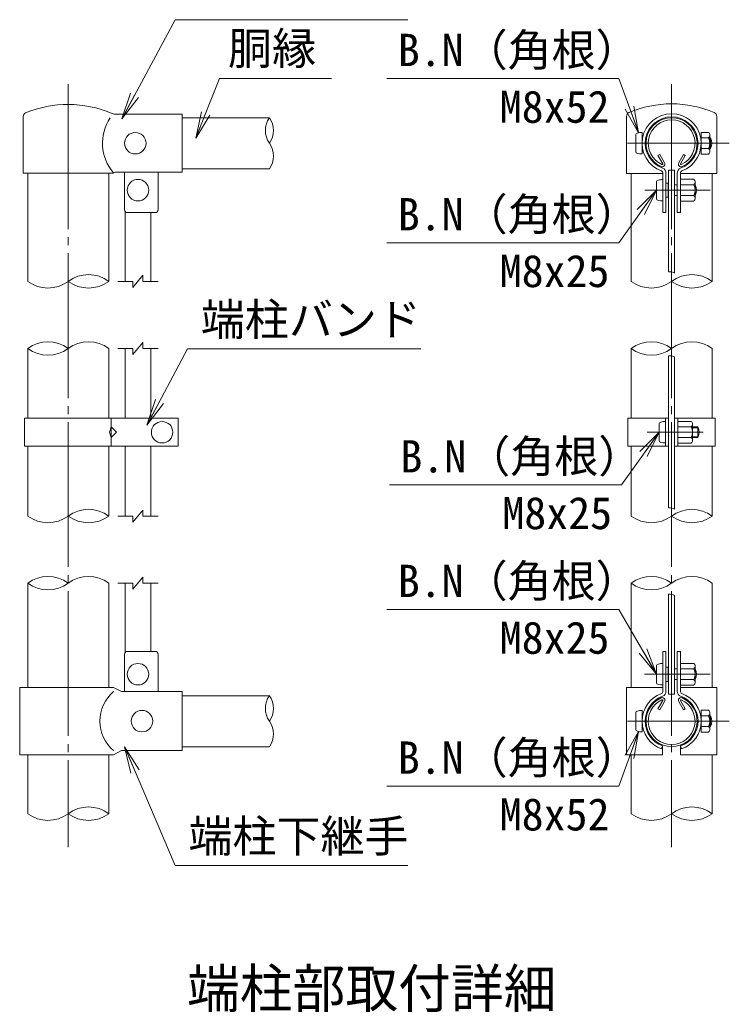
# Model space of a CAD drawing. Units: millimetres, scale not verified. Extents: x -10500 to 10500, y -7425 to 7425.
# Drawn here: x 2437 to 5082, y 412 to 4112 of the extents above; entities that cross this region are included whole.
import ezdxf
from ezdxf.enums import TextEntityAlignment as Align

# ---------------------------------------------------------------- set-up
doc = ezdxf.new("R2010")
doc.units = ezdxf.units.MM
doc.header["$LTSCALE"] = 30
doc.linetypes.add('LONG_CHAIN', pattern=[21, 18, -1, 1, -1])
for name, color, linetype, lineweight in [('0-1_D-TTL-TXT', 7, 'Continuous', 9), ('0-2_D-STR-TXT', 7, 'Continuous', 9), ('0-4_D-STR1', 1, 'Continuous', 9), ('0-7_D-BMK', 2, 'LONG_CHAIN', 9), ('0-8_D-STR-DIM', 7, 'Continuous', 9), ('0-9_0', 7, 'Continuous', 9), ('0-A_D-STR3', 3, 'Continuous', 9)]:
    doc.layers.add(name, color=color, linetype=linetype, lineweight=lineweight)
doc.styles.add('ＭＳ ゴシック', font='')
doc.styles.get('ＭＳ ゴシック').set_extended_font_data('MS Gothic')

# ---------------------------------------------------------------- blocks, each defined once
blk = doc.blocks.new('_Open')
at = {"layer": '0-9_0'}
blk.add_line((-30, 5), (0, 0), dxfattribs=at)
blk.add_lwpolyline([(-30, -5), (0, 0), (-30, 0)], dxfattribs=at)

msp = doc.modelspace()

# ---------------------------------------------------------------- linework, layer by layer
at = {"layer": '0-2_D-STR-TXT'}
for points in [[(3884.11, 4111.5), (3015.96, 4111.5), (2818.33, 3743.85)], [(3599.02, 3893.18), (3181.46, 3893.18), (3093.59, 3671.67)], [(3805.65, 3893.18), (4670.82, 3893.18), (4743.58, 3692.12)], [(3805.65, 3280.63), (4670.82, 3280.63), (4809.75, 3474.84)], [(3932.53, 2885.29), (3062.14, 2885.29), (2911.85, 2601.79)], [(3815.4, 2378.1), (4680.57, 2378.1), (4819.5, 2572.31)], [(3805.65, 1913.43), (4670.82, 1913.43), (4809.91, 1673.45)], [(3805.65, 1254.7), (4670.82, 1254.7), (4743.58, 1455.75)], [(3884.11, 958.95), (3015.96, 958.95), (2828.2, 1399.38)]]:
    msp.add_lwpolyline(points, dxfattribs=at)
at = {"layer": '0-4_D-STR1'}
for p, q in [((3042.41, 3746.47), (3367.5, 3746.47)), ((4816.5, 3605.21), (4823.45, 3609.22)), ((4834.05, 3574.81), (4816.5, 3605.21)), ((4840.99, 3578.82), (4823.45, 3609.22)), ((4893.84, 3578.82), (4911.38, 3609.22)), ((4900.78, 3574.81), (4918.33, 3605.21)), ((4918.33, 3605.21), (4911.38, 3609.22)), ((3042.41, 3555.97), (3367.5, 3555.97)), ((2466.16, 3540.47), (2466.16, 3136.47)), ((2768.66, 3540.47), (2768.66, 3136.47)), ((4716.16, 3538.97), (4716.16, 3136.47)), ((5018.66, 3538.97), (5018.66, 3136.47)), ((2466.16, 2886.47), (2466.16, 2626.43)), ((2768.66, 2886.47), (2768.66, 2626.43)), ((4716.16, 2886.47), (4716.16, 2626.43)), ((5018.66, 2886.47), (5018.66, 2626.43)), ((2466.16, 2521.44), (2466.16, 2261.47)), ((2768.66, 2521.44), (2768.66, 2261.47)), ((4716.16, 2521.44), (4716.16, 2261.47)), ((5018.66, 2521.44), (5018.66, 2261.47)), ((2466.16, 2011.47), (2466.16, 1621.72)), ((2768.66, 2011.47), (2768.66, 1621.72)), ((4716.16, 2011.47), (4716.16, 1621.72)), ((5018.66, 2011.47), (5018.66, 1621.72)), ((3042.41, 1591.72), (3367.5, 1591.72)), ((4834.05, 1573.38), (4816.5, 1542.98)), ((4840.99, 1569.36), (4823.45, 1538.97)), ((4893.84, 1569.36), (4911.38, 1538.97)), ((4900.78, 1573.38), (4918.33, 1542.98)), ((4816.5, 1542.98), (4823.45, 1538.97)), ((4918.33, 1542.98), (4911.38, 1538.97)), ((2466.16, 1371.72), (2466.16, 1151.72)), ((2768.66, 1371.72), (2768.66, 1151.72)), ((3042.41, 1401.22), (3367.5, 1401.22)), ((4716.16, 1371.72), (4716.16, 1151.72)), ((5018.66, 1371.72), (5018.66, 1151.72))]:
    msp.add_line(p, q, dxfattribs=at)
for centre, radius, start, end in [((4867.41, 3651.47), 95.25, 294.32478, 245.67522), ((4867.41, 3651.47), 87.23, 294.32478, 245.67522), ((4832.31, 3573.81), 10.03, 245.67522, 30), ((4832.31, 3573.81), 2, 245.67522, 30), ((4902.52, 3573.81), 10.03, 150, 294.32478), ((4902.52, 3573.81), 2, 150, 294.32478), ((4867.41, 1496.72), 95.25, 114.32478, 65.67522), ((4867.41, 1496.72), 87.23, 114.32478, 65.67522), ((4832.31, 1574.38), 10.03, 330, 114.32478), ((4832.31, 1574.38), 2, 330, 114.32478), ((4902.52, 1574.38), 10.03, 65.67522, 210), ((4902.52, 1574.38), 2, 65.67522, 210)]:
    msp.add_arc(centre, radius, start, end, dxfattribs=at)
at = {"layer": '0-7_D-BMK'}
for p, q in [((2617.41, 3871.47), (2617.41, 1026.47)), ((4867.41, 3871.47), (4867.41, 1026.47)), ((4702.27, 3651.47), (5081.95, 3651.47)), ((4767.27, 3476.47), (5011.66, 3476.47)), ((4775.77, 2573.94), (4985.16, 2573.94)), ((4848.16, 2573.94), (4944.66, 2573.94)), ((4766.22, 1671.72), (5010.61, 1671.72)), ((4702.27, 1496.72), (5081.95, 1496.72))]:
    msp.add_line(p, q, dxfattribs=at)
at = {"layer": '0-8_D-STR-DIM'}
for p, q in [((2858.66, 3113.97), (2896.16, 3158.97)), ((2896.16, 3136.47), (2896.16, 3158.97)), ((2802.41, 3136.47), (2858.66, 3136.47)), ((2858.66, 3113.97), (2858.66, 3136.47)), ((2896.16, 3136.47), (2952.41, 3136.47)), ((2802.41, 2886.47), (2858.66, 2886.47)), ((2858.66, 2863.97), (2896.16, 2908.97)), ((2858.66, 2863.97), (2858.66, 2886.47)), ((2896.16, 2886.47), (2896.16, 2908.97)), ((2896.16, 2886.47), (2952.41, 2886.47)), ((2802.41, 2261.47), (2858.66, 2261.47)), ((2858.66, 2238.97), (2896.16, 2283.97)), ((2858.66, 2238.97), (2858.66, 2261.47)), ((2896.16, 2261.47), (2896.16, 2283.97)), ((2896.16, 2261.47), (2952.41, 2261.47)), ((2802.41, 2011.47), (2858.66, 2011.47)), ((2858.66, 1988.97), (2896.16, 2033.97)), ((2858.66, 1988.97), (2858.66, 2011.47)), ((2896.16, 2011.47), (2896.16, 2033.97)), ((2896.16, 2011.47), (2952.41, 2011.47))]:
    msp.add_line(p, q, dxfattribs=at)
for centre, radius, start, end in [((3435.6, 3698.84), 83.1, 145.03504, 214.96496), ((3299.39, 3698.84), 83.1, 325.03504, 34.96496), ((3299.4, 3603.59), 83.1, 325.03422, 34.96578), ((2693.04, 3034.59), 126.88, 53.41445, 126.58555), ((4860.02, 3134.07), 38.4, 60.95271, 95.76063), ((4943.04, 3034.59), 126.88, 53.41445, 126.58555), ((2541.79, 3238.35), 126.88, 233.41445, 306.58555), ((2693.04, 3238.35), 126.88, 233.41445, 306.58555), ((4791.79, 3238.35), 126.88, 233.41445, 306.58555), ((4943.04, 3238.35), 126.88, 233.41445, 306.58555), ((2541.79, 2784.59), 126.88, 53.41445, 126.58555), ((2541.79, 2988.35), 126.88, 233.41445, 306.58555), ((2693.04, 2784.59), 126.88, 53.41445, 126.58555), ((4791.79, 2784.59), 126.88, 53.41445, 126.58555), ((4791.79, 2988.35), 126.88, 233.41445, 306.58555), ((4943.04, 2784.59), 126.88, 53.41445, 126.58555), ((4860.02, 2820.9), 38.4, 60.95271, 95.76063), ((2541.79, 2363.35), 126.88, 233.41445, 306.58555), ((2693.04, 2159.59), 126.88, 53.41445, 126.58555), ((2693.04, 2363.35), 126.88, 233.41445, 306.58555), ((4791.79, 2363.35), 126.88, 233.41445, 306.58555), ((4860.02, 2253.57), 38.4, 60.95271, 95.76063), ((4943.04, 2159.59), 126.88, 53.41445, 126.58555), ((4943.04, 2363.35), 126.88, 233.41445, 306.58555), ((2541.79, 1909.59), 126.88, 53.41445, 126.58555), ((2693.04, 1909.59), 126.88, 53.41445, 126.58555), ((4791.79, 1909.59), 126.88, 53.41445, 126.58555), ((4943.04, 1909.59), 126.88, 53.41445, 126.58555), ((2541.79, 2113.35), 126.88, 233.41445, 306.58555), ((4791.79, 2113.35), 126.88, 233.41445, 306.58555), ((4860.02, 1931.75), 38.4, 60.95271, 95.76063), ((3435.6, 1544.09), 83.1, 145.03504, 214.96496), ((3299.39, 1544.09), 83.1, 325.03504, 34.96496), ((3299.4, 1448.84), 83.1, 325.03422, 34.96578), ((2541.79, 1253.6), 126.88, 233.41445, 306.58555), ((2693.04, 1049.84), 126.88, 53.41445, 126.58555), ((2693.04, 1253.6), 126.88, 233.41445, 306.58555), ((4791.79, 1253.6), 126.88, 233.41445, 306.58555), ((4943.04, 1049.84), 126.88, 53.41445, 126.58555), ((4943.04, 1253.6), 126.88, 233.41445, 306.58555)]:
    msp.add_arc(centre, radius, start, end, dxfattribs=at)
at = {"layer": '0-A_D-STR3'}
for p, q in [((2449.91, 3540.47), (2449.91, 3750.86)), ((2792.3, 3759.97), (3042.41, 3759.97)), ((3042.41, 3542.97), (3042.41, 3759.97)), ((5035.66, 3751.5), (5035.66, 3538.97)), ((4733.41, 3683.97), (4733.41, 3618.97)), ((4757.41, 3691.47), (4757.41, 3611.47)), ((4759.25, 3671.47), (4757.41, 3671.47)), ((4977.41, 3671.47), (4975.58, 3671.47)), ((5004.91, 3691.97), (4977.41, 3691.97)), ((4977.41, 3691.97), (4977.41, 3610.97)), ((5004.91, 3671.72), (4977.41, 3671.72)), ((5009.91, 3682.64), (5009.91, 3620.91)), ((5009.91, 3671.47), (5012.41, 3671.47)), ((5009.91, 3671.47), (5012.41, 3671.47)), ((5009.91, 3668.08), (5014.03, 3668.08)), ((5012.41, 3671.47), (5012.41, 3631.47)), ((4759.25, 3631.47), (4757.41, 3631.47)), ((4977.41, 3631.47), (4975.58, 3631.47)), ((5004.91, 3631.22), (4977.41, 3631.22)), ((5009.91, 3634.85), (5014.03, 3634.85)), ((5009.91, 3631.47), (5012.41, 3631.47)), ((5009.91, 3631.47), (5012.41, 3631.47)), ((5004.91, 3610.97), (4977.41, 3610.97)), ((2449.91, 3540.47), (2784.91, 3540.47)), ((2784.91, 3540.47), (2792.41, 3542.97)), ((2792.41, 3542.97), (3042.41, 3542.97)), ((2827.41, 3402.97), (2827.41, 3542.97)), ((2952.41, 3402.97), (2952.41, 3542.97)), ((4834.91, 3392.97), (4834.91, 3539.32)), ((4846.41, 3392.97), (4846.41, 3539.32)), ((4856.16, 3551.47), (4856.16, 3172.03)), ((4856.16, 3551.47), (4878.66, 3551.47)), ((4878.66, 3551.47), (4878.66, 3167.39)), ((4888.41, 3392.97), (4888.41, 3539.32)), ((4899.91, 3392.97), (4899.91, 3539.32)), ((4899.91, 3538.97), (5035.66, 3538.97)), ((4949.91, 3516.97), (4899.91, 3516.97)), ((4810.91, 3443.66), (4810.91, 3508.66)), ((4854.91, 3503.06), (4846.41, 3503.06)), ((4854.91, 3503.06), (4854.91, 3449.88)), ((4854.91, 3496.47), (4856.16, 3496.47)), ((4878.66, 3496.47), (4888.41, 3496.47)), ((4949.91, 3496.72), (4899.91, 3496.72)), ((4954.91, 3507.64), (4954.91, 3445.91)), ((4954.91, 3496.47), (4954.91, 3456.47)), ((4954.91, 3493.08), (4956.53, 3493.08)), ((4854.91, 3449.88), (4846.41, 3449.88)), ((4854.91, 3456.47), (4856.16, 3456.47)), ((4878.66, 3456.47), (4888.41, 3456.47)), ((4949.91, 3456.22), (4899.91, 3456.22)), ((4954.91, 3459.85), (4956.53, 3459.85)), ((4949.91, 3435.97), (4899.91, 3435.97)), ((2829.91, 3396.36), (2829.91, 3136.47)), ((2837.41, 3392.97), (2942.41, 3392.97)), ((2924.91, 3392.97), (2924.91, 3136.47)), ((4834.91, 3392.97), (4846.41, 3392.97)), ((4888.41, 3392.97), (4899.91, 3392.97)), ((2829.91, 2886.47), (2829.91, 2626.43)), ((2924.91, 2886.47), (2924.91, 2626.43)), ((4856.16, 2859.11), (4856.16, 2291.78)), ((4878.66, 2854.47), (4878.66, 2287.15)), ((3027.39, 2626.43), (2454.66, 2626.43)), ((2454.66, 2521.44), (2454.66, 2626.43)), ((2777.3, 2626.43), (2777.3, 2521.43)), ((3027.41, 2521.44), (3027.41, 2626.44)), ((4704.66, 2626.43), (4704.66, 2521.44)), ((4856.16, 2626.43), (4704.66, 2626.43)), ((4820.66, 2606.44), (4820.66, 2541.44)), ((4844.66, 2626.43), (4844.66, 2521.44)), ((4856.16, 2626.43), (4856.16, 2521.44)), ((4878.66, 2626.43), (4878.66, 2521.44)), ((4890.16, 2626.43), (4890.16, 2521.44)), ((4940.16, 2614.44), (4890.16, 2614.44)), ((4940.16, 2594.19), (4890.16, 2594.19)), ((4945.16, 2605.11), (4945.16, 2543.38)), ((4945.16, 2593.94), (4964.66, 2593.94)), ((4945.16, 2590.55), (4966.28, 2590.55)), ((4964.66, 2593.94), (4964.66, 2553.94)), ((4940.16, 2553.69), (4890.16, 2553.69)), ((4945.16, 2557.32), (4966.28, 2557.32)), ((4945.16, 2553.94), (4964.66, 2553.94)), ((3027.39, 2521.44), (2454.66, 2521.44)), ((2829.91, 2521.44), (2829.91, 2261.47)), ((2924.91, 2521.44), (2924.91, 2261.47)), ((4704.66, 2521.44), (4856.16, 2521.44)), ((4940.16, 2533.44), (4890.16, 2533.44)), ((2829.91, 2011.47), (2829.91, 1753.33)), ((2924.91, 2011.47), (2924.91, 1756.72)), ((4856.16, 1969.96), (4856.16, 1596.72)), ((4878.66, 1965.32), (4878.66, 1596.72)), ((2827.41, 1746.72), (2827.41, 1606.72)), ((2837.41, 1756.72), (2942.41, 1756.72)), ((2952.41, 1746.72), (2952.41, 1606.72)), ((4834.91, 1756.72), (4834.91, 1608.87)), ((4834.91, 1756.72), (4846.41, 1756.72)), ((4846.41, 1756.72), (4846.41, 1608.87)), ((4888.41, 1756.72), (4888.41, 1608.87)), ((4888.41, 1756.72), (4899.91, 1756.72)), ((4899.91, 1756.72), (4899.91, 1608.87)), ((4810.91, 1704.22), (4810.91, 1639.22)), ((4949.91, 1712.22), (4899.91, 1712.22)), ((4954.91, 1702.89), (4954.91, 1641.16)), ((4854.91, 1698.31), (4846.41, 1698.31)), ((4854.91, 1698.31), (4854.91, 1645.13)), ((4854.91, 1691.72), (4856.16, 1691.72)), ((4878.66, 1691.72), (4888.41, 1691.72)), ((4949.91, 1691.97), (4899.91, 1691.97)), ((4899.91, 1691.72), (4900.91, 1691.72)), ((4954.91, 1691.72), (4954.91, 1651.72)), ((4954.91, 1688.33), (4956.53, 1688.33)), ((4854.91, 1645.13), (4846.41, 1645.13)), ((4854.91, 1651.72), (4856.16, 1651.72)), ((4878.66, 1651.72), (4888.41, 1651.72)), ((4899.91, 1651.72), (4900.91, 1651.72)), ((4949.91, 1651.47), (4899.91, 1651.47)), ((4949.91, 1631.22), (4899.91, 1631.22)), ((4954.91, 1655.1), (4956.53, 1655.1)), ((2436.91, 1621.72), (2786.41, 1621.72)), ((2436.91, 1621.72), (2436.91, 1371.72)), ((2816.41, 1606.72), (2786.41, 1621.72)), ((2816.41, 1606.72), (3042.41, 1606.72)), ((3042.41, 1386.72), (3042.41, 1606.72)), ((4699.16, 1621.72), (4834.91, 1621.72)), ((4699.16, 1621.72), (4699.16, 1371.72)), ((4856.16, 1596.72), (4878.66, 1596.72)), ((4899.91, 1621.72), (5035.66, 1621.72)), ((5035.66, 1621.72), (5035.66, 1371.72)), ((4733.41, 1529.22), (4733.41, 1464.22)), ((4757.41, 1536.72), (4757.41, 1456.72)), ((5004.91, 1537.22), (4977.41, 1537.22)), ((4977.41, 1537.22), (4977.41, 1456.22)), ((5004.91, 1516.97), (4977.41, 1516.97)), ((5009.91, 1527.89), (5009.91, 1466.16)), ((4759.25, 1516.72), (4757.41, 1516.72)), ((4977.41, 1516.72), (4975.58, 1516.72)), ((5009.91, 1516.72), (5012.41, 1516.72)), ((5009.91, 1516.72), (5012.41, 1516.72)), ((5009.91, 1513.33), (5014.03, 1513.33)), ((5009.91, 1480.1), (5014.03, 1480.1)), ((5012.41, 1516.72), (5012.41, 1476.72)), ((4759.25, 1476.72), (4757.41, 1476.72)), ((4977.41, 1476.72), (4975.58, 1476.72)), ((5004.91, 1476.47), (4977.41, 1476.47)), ((5004.91, 1456.22), (4977.41, 1456.22)), ((5009.91, 1476.72), (5012.41, 1476.72)), ((5009.91, 1476.72), (5012.41, 1476.72)), ((2436.91, 1371.72), (2786.41, 1371.72)), ((2816.41, 1386.72), (2786.41, 1371.72)), ((2816.41, 1386.72), (3042.41, 1386.72)), ((4699.16, 1371.72), (4833.91, 1371.72)), ((4833.91, 1404.09), (4830, 1393.28)), ((4833.91, 1404.09), (4833.91, 1371.72)), ((4900.91, 1404.09), (4900.91, 1371.72)), ((4900.91, 1404.09), (4904.83, 1393.28)), ((4900.91, 1371.72), (5035.66, 1371.72))]:
    msp.add_line(p, q, dxfattribs=at)
for points in [[(4699.16, 3751.5), (4699.16, 3538.97), (4834.91, 3538.97)], [(4878.66, 2521.44), (5030.16, 2521.44), (5030.16, 2626.43), (4878.66, 2626.43)]]:
    msp.add_lwpolyline(points, dxfattribs=at)
msp.add_lwpolyline([(2771.67, 2573.93), (2777.3, 2593.93), (2797.3, 2573.93), (2777.3, 2553.93)], close=True, dxfattribs=at)
for centre in [(2867.41, 3651.47), (2877.41, 3476.47), (2967.41, 2573.94), (2877.41, 1671.72), (2892.41, 1496.72)]:
    msp.add_circle(centre, 40, dxfattribs=at)
for centre, radius, start, end in [((2617.2, 3381.31), 414.66, 67.08235, 112.54718), ((4867.41, 3387.04), 411.25, 67.22973, 112.77027), ((2464.91, 3750.86), 15, 116.57497, 180), ((2912.93, 3651.47), 167.81, 145.68676, 221.15827), ((2792.3, 3789.97), 30, 242.98608, 270), ((4715.66, 3751.5), 16.5, 116.72671, 180), ((4867.41, 3651.47), 110, 290.1633, 249.8367), ((4867.41, 3651.47), 98.5, 289.83718, 250.16282), ((5019.16, 3751.5), 16.5, 0, 63.27329), ((4997.23, 3681.84), 12.71, 307.21089, 52.78911), ((4966.41, 3651.47), 43.51, 332.26063, 27.73937), ((4974.91, 3651.47), 42.5, 331.92751, 28.07249), ((4997.17, 3621.09), 12.75, 307.42505, 52.57495), ((4824.91, 3539.32), 21.5, 0, 65.03562), ((4909.91, 3539.32), 21.5, 114.96438, 180), ((4824.91, 3539.32), 10, 0, 62.72039), ((4909.91, 3539.32), 10, 117.27961, 180), ((4942.23, 3506.84), 12.71, 307.21089, 52.78911), ((4911.41, 3476.47), 43.51, 332.26063, 27.73937), ((4917.41, 3476.47), 42.5, 331.92751, 28.07249), ((4942.17, 3446.09), 12.75, 307.42505, 52.57495), ((2837.41, 3402.97), 10, 180, 270), ((2942.41, 3402.97), 10, 270, 0), ((4932.48, 2604.31), 12.71, 307.21089, 52.78911), ((4901.66, 2573.94), 43.51, 332.26063, 27.73937), ((4927.16, 2573.94), 42.5, 331.92751, 28.07249), ((4932.42, 2543.56), 12.75, 307.42505, 52.57495), ((2837.41, 1746.72), 10, 90, 180), ((2942.41, 1746.72), 10, 0, 90), ((4942.23, 1702.09), 12.71, 307.21089, 52.78911), ((4911.41, 1671.72), 43.51, 332.26063, 27.73937), ((4917.41, 1671.72), 42.5, 331.92751, 28.07249), ((4942.17, 1641.34), 12.75, 307.42505, 52.57495), ((2879.34, 1496.72), 144, 130.19176, 229.80824), ((4867.41, 1496.72), 110, 110.1633, 250.11694), ((4824.91, 1608.87), 10, 297.27961, 0), ((4824.91, 1608.87), 21.5, 294.96438, 0), ((4909.91, 1608.87), 21.5, 180, 245.03562), ((4909.91, 1608.87), 10, 180, 242.72039), ((4867.41, 1496.72), 110, 289.88306, 69.8367), ((4867.41, 1496.72), 98.5, 109.83718, 250.11694), ((4867.41, 1496.72), 98.5, 289.88306, 70.16282), ((4997.23, 1527.09), 12.71, 307.21089, 52.78911), ((4966.41, 1496.72), 43.51, 332.26063, 27.73937), ((4974.91, 1496.72), 42.5, 331.92751, 28.07249), ((4997.17, 1466.34), 12.75, 307.42505, 52.57495)]:
    msp.add_arc(centre, radius, start, end, dxfattribs=at)
for centre, start_param, end_param in [((4757.41, 3683.97), 1.5707963, 3.1415927), ((4757.41, 3618.97), 3.1415927, 4.712389), ((4834.91, 3508.66), 1.5707963, 3.1415927), ((4834.91, 3443.66), 3.1415927, 4.712389), ((4844.66, 2606.44), 1.5707963, 3.1415927), ((4844.66, 2541.44), 3.1415927, 4.712389), ((4834.91, 1704.22), 1.5707963, 3.1415927), ((4834.91, 1639.22), 3.1415927, 4.712389), ((4757.41, 1529.22), 1.5707963, 3.1415927), ((4757.41, 1464.22), 3.1415927, 4.712389)]:
    msp.add_ellipse(centre, major_axis=(24, 0), ratio=0.3125, start_param=start_param, end_param=end_param, dxfattribs=at)

# ---------------------------------------------------------------- block references
at = {"layer": '0-2_D-STR-TXT', "xscale": 3.333333, "yscale": 3.333333}
for p, rotation in [((2817.38, 3742.08), 241.73951), ((4744.26, 3690.24), 289.89477), ((3092.86, 3669.81), 248.36243), ((4810.91, 3476.47), 54.42149), ((2910.92, 2600.03), 242.07069), ((4820.66, 2573.94), 54.42149), ((4810.91, 1671.72), 300.09685), ((4744.26, 1457.64), 70.10523), ((2827.41, 1401.22), 113.08931)]:
    msp.add_blockref('_Open', p, dxfattribs=dict(at, rotation=rotation))

# ---------------------------------------------------------------- texts
at = {"layer": '0-1_D-TTL-TXT', "style": 'ＭＳ ゴシック'}
msp.add_text('端柱部取付詳細', height=144.3, dxfattribs=at).set_placement((3060.18, 384.56), align=Align.BOTTOM_LEFT)
at = {"layer": '0-2_D-STR-TXT', "style": 'ＭＳ ゴシック'}
for s, p in [('胴縁', (3213.39, 3908.91)), ('B.N（角根）', (3846.24, 3903.01)), ('M8x52', (4226.46, 3691.57)), ('B.N（角根）', (3846.24, 3290.46)), ('M8x25', (4226.46, 3079.02)), ('端柱バンド', (3111.96, 2898.25)), ('B.N（角根）', (3855.99, 2387.93)), ('M8x25', (4236.21, 2176.48)), ('B.N（角根）', (3846.24, 1923.26)), ('M8x25', (4226.46, 1711.82)), ('B.N（角根）', (3846.24, 1264.53)), ('M8x52', (4226.46, 1053.08)), ('端柱下継手', (3065.78, 971.91))]:
    msp.add_text(s, height=120.3, dxfattribs=at).set_placement(p, align=Align.BOTTOM_LEFT)

doc.saveas('drawing.dxf')
